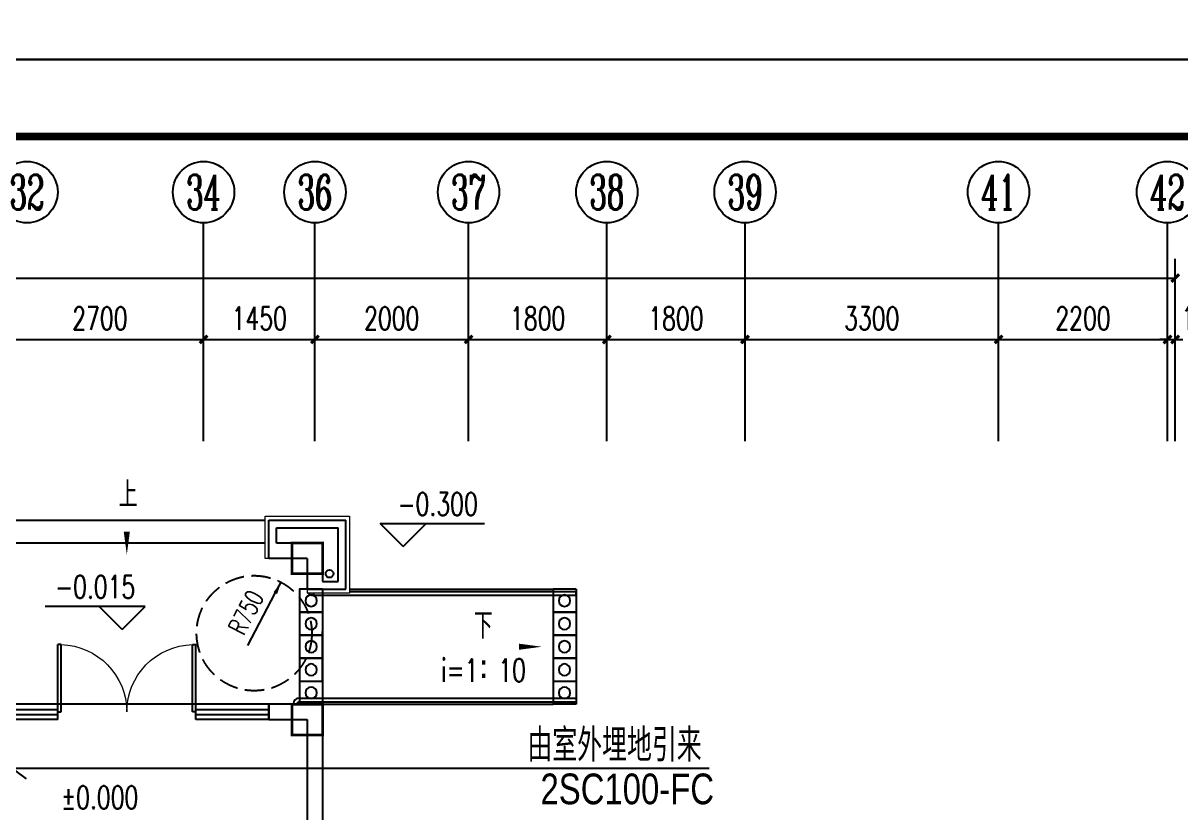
# Model space of a CAD drawing. Extents: x -993182 to -819982, y 169304 to 600104.
# Drawn here: x -939248 to -924175, y 412089 to 422378 of the extents above; entities that cross this region are included whole.
import ezdxf
from ezdxf.enums import TextEntityAlignment as Align

# ---------------------------------------------------------------- set-up
doc = ezdxf.new("R2010")
doc.units = 0
doc.header["$LTSCALE"] = 1000
doc.header["$MEASUREMENT"] = 0
doc.linetypes.add('DASH', pattern=[0.35, 0.25, -0.1])
for name, color, linetype in [('AXIS', 3, 'Continuous'), ('AXIS_TEXT', 7, 'Continuous'), ('DIM_ELEV', 3, 'Continuous'), ('DIM_SYMB', 3, 'Continuous'), ('PUB_DIM', 3, 'Continuous'), ('PUB_TEXT', 7, 'Continuous'), ('PUB_TITLE', 146, 'Continuous'), ('RAIL', 163, 'Continuous'), ('TEL_TEXT', 7, 'Continuous'), ('WALL', 4, 'Continuous'), ('WINDOW', 2, 'Continuous'), ('栏杆', 169, 'Continuous'), ('面层', 215, 'Continuous')]:
    doc.layers.add(name, color=color, linetype=linetype)
doc.layers.add('投影线', color=150, linetype='Continuous', lineweight=18)
doc.styles.add('_TCH_AXIS', font='COMPLEX', dxfattribs={"bigfont": 'GBCBIG'})
doc.styles.add('_TCH_DIM', font='SIMPLEX', dxfattribs={"bigfont": 'GBCBIG'})
doc.styles.add('_TCH_DIM_T3', font='SIMPLEX', dxfattribs={"width": 0.705882, "bigfont": 'GBCBIG'})
doc.styles.add('COMPLEX', font='COMPLEX')
doc.styles.add('电-ele', font='ICED.shx', dxfattribs={"width": 0.8, "bigfont": 'BZHZ.shx'})
doc.dimstyles.new('_TCH_ARCH&&100', dxfattribs={"dimtxt": 297.5, "dimasz": 100, "dimexe": 250, "dimexo": 300, "dimgap": 126.25, "dimtad": 1, "dimdec": 0, "dimzin": 0, "dimdsep": 46, "dimtxsty": '_TCH_DIM_T3', "dimblk": 'ARCHTICK', "dimcen": 0.09, "dimclrt": 7, "dimazin": 2, "dimtfac": 1, "dimtdec": 0, "dimtix": 1, "dimtmove": 2, "dimatfit": 3, "dimfxl": 0, "dimtolj": 1, "dimtzin": 0, "dimarcsym": 0})

# ---------------------------------------------------------------- blocks, each defined once
blk = doc.blocks.new('A$C08E67530')
at = {"layer": 'RAIL'}
for p, q in [((0, 1500), (300, 1500)), ((0, 1500), (0, 0)), ((0, 1500), (0, 0)), ((300, 1500), (300, 0)), ((300, 1500), (300, 0)), ((0, 1200), (300, 1200)), ((300, 1200), (0, 1200)), ((0, 900), (300, 900)), ((300, 900), (0, 900)), ((0, 600), (300, 600)), ((300, 600), (0, 600)), ((300, 300), (0, 300)), ((0, 0), (300, 0))]:
    blk.add_line(p, q, dxfattribs=at)
for centre in [(150, 1350), (150, 1050), (150, 750), (150, 450), (150, 150)]:
    blk.add_circle(centre, 75, dxfattribs=at)
blk = doc.blocks.new('q1')
at = {"color": 3, "const_width": 35}
for points in [[(-474293, -318318), (-474293, -318718), (-473893, -318718), (-473893, -318318)], [(-474293, -320418), (-474293, -320818), (-473893, -320818), (-473893, -320418)]]:
    blk.add_lwpolyline(points, close=True, dxfattribs=at)
blk = doc.blocks.new('$DorLib2D$00000002')
for p, q in [((-0.5, 0), (-0.5, 0.4875)), ((-0.475, 0.4875), (-0.5, 0.4875)), ((-0.475, 0), (-0.475, 0.4875)), ((0.475, 0), (0.475, 0.4875)), ((0.475, 0.4875), (0.5, 0.4875)), ((0.5, 0), (0.5, 0.4875)), ((-0.5, 0), (-0.475, 0)), ((0.5, 0), (0.475, 0))]:
    blk.add_line(p, q)
at = {"lineweight": 13}
for centre, start, end in [((-0.4875, 0), 0, 88.53072), ((0.4875, 0), 91.46928, 180)]:
    blk.add_arc(centre, 0.4875, start, end, dxfattribs=at)
blk = doc.blocks.new('$TCHSYS$WIN2D')
for p, q in [((-0.5, 0.5), (0.5, 0.5)), ((-0.5, 0.5), (-0.5, -0.5)), ((0.5, 0.5), (0.5, -0.5)), ((0.5, 0.167), (-0.5, 0.167)), ((0.5, -0.167), (-0.5, -0.167)), ((-0.5, -0.5), (0.5, -0.5))]:
    blk.add_line(p, q)
blk = doc.blocks.new('_AXISO')
blk.add_circle((0, 0), 0.5)
at = {"layer": 'AXIS_TEXT', "style": 'COMPLEX', "width": 1.041667}
blk.add_attdef('A', text='', height=0.56, dxfattribs=at).set_placement((-0.25, -0.28), (0.25, -0.28), align=Align.FIT)
blk = doc.blocks.new('_ArchTick')
at = {"color": 0, "linetype": 'ByBlock', "const_width": 0.4}
blk.add_lwpolyline([(-0.5, -0.5), (0.5, 0.5)], dxfattribs=at)
blk = doc.blocks.new('*D620')
at = {"layer": 'AXIS', "color": 0, "lineweight": -2}
for p, q in [((-345509, -327388), (-345509, -325012)), ((-285409, -327388), (-285409, -325012)), ((-345509, -325262), (-285409, -325262))]:
    blk.add_line(p, q, dxfattribs=at)
at = {"layer": 'Defpoints', "color": 0}
for p in [(-285409, -325262), (-345509, -327688), (-285409, -327688)]:
    blk.add_point(p, dxfattribs=at)
at = {"layer": 'AXIS', "color": 0, "lineweight": -2, "xscale": 100, "yscale": 100, "zscale": 100, "rotation": 180}
blk.add_blockref('_ArchTick', (-345509, -325262), dxfattribs=at)
at = {"layer": 'AXIS', "color": 0, "lineweight": -2, "xscale": 100, "yscale": 100, "zscale": 100}
blk.add_blockref('_ArchTick', (-285409, -325262), dxfattribs=at)
at = {"layer": 'AXIS', "color": 7, "insert": (-315459, -324987), "char_height": 297.5, "attachment_point": 5, "style": '_TCH_DIM_T3'}
blk.add_mtext('\\A1;60100', dxfattribs=at)
blk = doc.blocks.new('*D646')
at = {"layer": 'AXIS', "color": 0, "lineweight": -2}
for p, q in [((-300759, -327388), (-300759, -325812)), ((-298059, -327388), (-298059, -325812)), ((-300759, -326062), (-298059, -326062))]:
    blk.add_line(p, q, dxfattribs=at)
at = {"layer": 'Defpoints', "color": 0}
for p in [(-298059, -326062), (-300759, -327688), (-298059, -327688)]:
    blk.add_point(p, dxfattribs=at)
at = {"layer": 'AXIS', "color": 0, "lineweight": -2, "xscale": 100, "yscale": 100, "zscale": 100, "rotation": 180}
blk.add_blockref('_ArchTick', (-300759, -326062), dxfattribs=at)
at = {"layer": 'AXIS', "color": 0, "lineweight": -2, "xscale": 100, "yscale": 100, "zscale": 100}
blk.add_blockref('_ArchTick', (-298059, -326062), dxfattribs=at)
at = {"layer": 'AXIS', "color": 7, "insert": (-299409, -325787), "char_height": 297.5, "attachment_point": 5, "style": '_TCH_DIM_T3'}
blk.add_mtext('\\A1;2700', dxfattribs=at)
blk = doc.blocks.new('*D647')
at = {"layer": 'AXIS', "color": 0, "lineweight": -2}
for p, q in [((-298059, -327388), (-298059, -325812)), ((-296609, -327388), (-296609, -325812)), ((-298059, -326062), (-296609, -326062))]:
    blk.add_line(p, q, dxfattribs=at)
at = {"layer": 'Defpoints', "color": 0}
for p in [(-296609, -326062), (-298059, -327688), (-296609, -327688)]:
    blk.add_point(p, dxfattribs=at)
at = {"layer": 'AXIS', "color": 0, "lineweight": -2, "xscale": 100, "yscale": 100, "zscale": 100, "rotation": 180}
blk.add_blockref('_ArchTick', (-298059, -326062), dxfattribs=at)
at = {"layer": 'AXIS', "color": 0, "lineweight": -2, "xscale": 100, "yscale": 100, "zscale": 100}
blk.add_blockref('_ArchTick', (-296609, -326062), dxfattribs=at)
at = {"layer": 'AXIS', "color": 7, "insert": (-297334, -325787), "char_height": 297.5, "attachment_point": 5, "style": '_TCH_DIM_T3'}
blk.add_mtext('\\A1;1450', dxfattribs=at)
blk = doc.blocks.new('*D648')
at = {"layer": 'AXIS', "color": 0, "lineweight": -2}
for p, q in [((-296609, -327388), (-296609, -325812)), ((-294609, -327388), (-294609, -325812)), ((-296609, -326062), (-294609, -326062))]:
    blk.add_line(p, q, dxfattribs=at)
at = {"layer": 'Defpoints', "color": 0}
for p in [(-294609, -326062), (-296609, -327688), (-294609, -327688)]:
    blk.add_point(p, dxfattribs=at)
at = {"layer": 'AXIS', "color": 0, "lineweight": -2, "xscale": 100, "yscale": 100, "zscale": 100, "rotation": 180}
blk.add_blockref('_ArchTick', (-296609, -326062), dxfattribs=at)
at = {"layer": 'AXIS', "color": 0, "lineweight": -2, "xscale": 100, "yscale": 100, "zscale": 100}
blk.add_blockref('_ArchTick', (-294609, -326062), dxfattribs=at)
at = {"layer": 'AXIS', "color": 7, "insert": (-295609, -325787), "char_height": 297.5, "attachment_point": 5, "style": '_TCH_DIM_T3'}
blk.add_mtext('\\A1;2000', dxfattribs=at)
blk = doc.blocks.new('*D649')
at = {"layer": 'AXIS', "color": 0, "lineweight": -2}
for p, q in [((-294609, -327388), (-294609, -325812)), ((-292809, -327388), (-292809, -325812)), ((-294609, -326062), (-292809, -326062))]:
    blk.add_line(p, q, dxfattribs=at)
at = {"layer": 'Defpoints', "color": 0}
for p in [(-292809, -326062), (-294609, -327688), (-292809, -327688)]:
    blk.add_point(p, dxfattribs=at)
at = {"layer": 'AXIS', "color": 0, "lineweight": -2, "xscale": 100, "yscale": 100, "zscale": 100, "rotation": 180}
blk.add_blockref('_ArchTick', (-294609, -326062), dxfattribs=at)
at = {"layer": 'AXIS', "color": 0, "lineweight": -2, "xscale": 100, "yscale": 100, "zscale": 100}
blk.add_blockref('_ArchTick', (-292809, -326062), dxfattribs=at)
at = {"layer": 'AXIS', "color": 7, "insert": (-293709, -325787), "char_height": 297.5, "attachment_point": 5, "style": '_TCH_DIM_T3'}
blk.add_mtext('\\A1;1800', dxfattribs=at)
blk = doc.blocks.new('*D650')
at = {"layer": 'AXIS', "color": 0, "lineweight": -2}
for p, q in [((-292809, -327388), (-292809, -325812)), ((-291009, -327388), (-291009, -325812)), ((-292809, -326062), (-291009, -326062))]:
    blk.add_line(p, q, dxfattribs=at)
at = {"layer": 'Defpoints', "color": 0}
for p in [(-291009, -326062), (-292809, -327688), (-291009, -327688)]:
    blk.add_point(p, dxfattribs=at)
at = {"layer": 'AXIS', "color": 0, "lineweight": -2, "xscale": 100, "yscale": 100, "zscale": 100, "rotation": 180}
blk.add_blockref('_ArchTick', (-292809, -326062), dxfattribs=at)
at = {"layer": 'AXIS', "color": 0, "lineweight": -2, "xscale": 100, "yscale": 100, "zscale": 100}
blk.add_blockref('_ArchTick', (-291009, -326062), dxfattribs=at)
at = {"layer": 'AXIS', "color": 7, "insert": (-291909, -325787), "char_height": 297.5, "attachment_point": 5, "style": '_TCH_DIM_T3'}
blk.add_mtext('\\A1;1800', dxfattribs=at)
blk = doc.blocks.new('*D651')
at = {"layer": 'AXIS', "color": 0, "lineweight": -2}
for p, q in [((-291009, -327388), (-291009, -325812)), ((-287709, -327388), (-287709, -325812)), ((-291009, -326062), (-287709, -326062))]:
    blk.add_line(p, q, dxfattribs=at)
at = {"layer": 'Defpoints', "color": 0}
for p in [(-287709, -326062), (-291009, -327688), (-287709, -327688)]:
    blk.add_point(p, dxfattribs=at)
at = {"layer": 'AXIS', "color": 0, "lineweight": -2, "xscale": 100, "yscale": 100, "zscale": 100, "rotation": 180}
blk.add_blockref('_ArchTick', (-291009, -326062), dxfattribs=at)
at = {"layer": 'AXIS', "color": 0, "lineweight": -2, "xscale": 100, "yscale": 100, "zscale": 100}
blk.add_blockref('_ArchTick', (-287709, -326062), dxfattribs=at)
at = {"layer": 'AXIS', "color": 7, "insert": (-289359, -325787), "char_height": 297.5, "attachment_point": 5, "style": '_TCH_DIM_T3'}
blk.add_mtext('\\A1;3300', dxfattribs=at)
blk = doc.blocks.new('*D652')
at = {"layer": 'AXIS', "color": 0, "lineweight": -2}
for p, q in [((-287709, -327388), (-287709, -325812)), ((-285509, -327388), (-285509, -325812)), ((-287709, -326062), (-285509, -326062))]:
    blk.add_line(p, q, dxfattribs=at)
at = {"layer": 'Defpoints', "color": 0}
for p in [(-285509, -326062), (-287709, -327688), (-285509, -327688)]:
    blk.add_point(p, dxfattribs=at)
at = {"layer": 'AXIS', "color": 0, "lineweight": -2, "xscale": 100, "yscale": 100, "zscale": 100, "rotation": 180}
blk.add_blockref('_ArchTick', (-287709, -326062), dxfattribs=at)
at = {"layer": 'AXIS', "color": 0, "lineweight": -2, "xscale": 100, "yscale": 100, "zscale": 100}
blk.add_blockref('_ArchTick', (-285509, -326062), dxfattribs=at)
at = {"layer": 'AXIS', "color": 7, "insert": (-286609, -325787), "char_height": 297.5, "attachment_point": 5, "style": '_TCH_DIM_T3'}
blk.add_mtext('\\A1;2200', dxfattribs=at)
blk = doc.blocks.new('*D653')
at = {"layer": 'AXIS', "color": 0, "lineweight": -2}
for p, q in [((-285509, -327388), (-285509, -325812)), ((-285409, -327388), (-285409, -325812)), ((-285509, -326062), (-285609, -326062)), ((-285509, -326062), (-285409, -326062)), ((-285409, -326062), (-285309, -326062))]:
    blk.add_line(p, q, dxfattribs=at)
at = {"layer": 'Defpoints', "color": 0}
for p in [(-285409, -326062), (-285509, -327688), (-285409, -327688)]:
    blk.add_point(p, dxfattribs=at)
at = {"layer": 'AXIS', "color": 0, "lineweight": -2, "xscale": 100, "yscale": 100, "zscale": 100}
blk.add_blockref('_ArchTick', (-285509, -326062), dxfattribs=at)
at = {"layer": 'AXIS', "color": 0, "lineweight": -2, "xscale": 100, "yscale": 100, "zscale": 100, "rotation": 180}
blk.add_blockref('_ArchTick', (-285409, -326062), dxfattribs=at)
at = {"layer": 'AXIS', "color": 7, "insert": (-285059, -325787), "char_height": 297.5, "attachment_point": 5, "style": '_TCH_DIM_T3'}
blk.add_mtext('\\A1;100', dxfattribs=at)
blk = doc.blocks.new('5#、7#楼参照')
at = {"color": 6}
blk.add_circle((-296419.3, -329115.6), 50, dxfattribs=at)
at = {"layer": 'AXIS'}
for p, q in [((-298058.8, -326742.7), (-298058.8, -324542.4)), ((-296608.8, -326742.7), (-296608.8, -324542.4)), ((-294608.8, -326742.7), (-294608.8, -324542.4)), ((-292808.8, -326742.7), (-292808.8, -324542.4)), ((-291008.8, -326742.7), (-291008.8, -324542.4)), ((-287708.8, -326742.7), (-287708.8, -324542.4)), ((-285508.8, -326742.7), (-285508.8, -324542.4))]:
    blk.add_line(p, q, dxfattribs=at)
at = {"layer": 'DIM_ELEV'}
for p, q in [((-295460.8, -328760.5), (-295760.8, -328460.5)), ((-295760.8, -328460.5), (-294402.8, -328460.5)), ((-295460.8, -328760.5), (-295160.8, -328460.5)), ((-298820.4, -329539.7), (-300120.4, -329539.7)), ((-299120.4, -329839.7), (-299420.4, -329539.7)), ((-299120.4, -329839.7), (-298820.4, -329539.7))]:
    blk.add_line(p, q, dxfattribs=at)
at = {"layer": 'DIM_SYMB'}
for points in [[(-299058.8, -328355.3, 0, 0, 0), (-299058.8, -328865.6, 0, 80, 0), (-299058.8, -328565.6, 0, 0, 0)], [(-295234.6, -330065.6, 0, 0, 0), (-293654.3, -330065.6, 0, 80, 0), (-293954.3, -330065.6, 0, 0, 0)]]:
    blk.add_lwpolyline(points, format="xyseb", dxfattribs=at)
at = {"layer": 'PUB_DIM'}
blk.add_lwpolyline([(-297124.9, -329367.2, 52.8, 0, 0), (-297050.3, -329225.6, 0, 0, 0)], format="xyseb", dxfattribs=at)
blk.add_lwpolyline([(-297484.3, -330050.2), (-297124.9, -329367.2), (-297050.3, -329225.6)], dxfattribs=at)
at = {"layer": 'PUB_TITLE'}
blk.add_lwpolyline([(-354342.7, -381815.5), (-270242.7, -381815.5), (-270242.7, -322415.5), (-354342.7, -322415.5)], close=True, dxfattribs=at)
at = {"layer": 'PUB_TITLE', "const_width": 100}
blk.add_lwpolyline([(-351842.7, -380815.5), (-271242.7, -380815.5), (-271242.7, -323415.5), (-351842.7, -323415.5)], close=True, dxfattribs=at)
at = {"layer": 'RAIL'}
for p, q in [((-300858.8, -328415.6), (-297258.8, -328415.6)), ((-297258.8, -328715.6), (-300858.8, -328715.6)), ((-296508.8, -329315.6), (-296508.8, -329835.6)), ((-296160.6, -329315.6), (-293508.8, -329315.6)), ((-293508.8, -329315.6), (-293508.8, -329345.6)), ((-293508.8, -329395.6), (-293508.8, -330735.6)), ((-296808.8, -330785.6), (-296808.8, -330815.6)), ((-296808.8, -330815.6), (-293508.8, -330815.6)), ((-293508.8, -330785.6), (-293508.8, -330815.6))]:
    blk.add_line(p, q, dxfattribs=at)
for points in [[(-296508.8, -329315.6), (-296508.8, -329315.6), (-296808.8, -329315.6), (-296808.8, -330815.6)], [(-296508.8, -330515.6), (-296508.8, -329865.6)]]:
    blk.add_lwpolyline(points, dxfattribs=at)
at = {"layer": 'RAIL', "color": 197, "linetype": 'DASH'}
blk.add_circle((-297399.7, -329889.3), 750, dxfattribs=at)
at = {"layer": 'WALL'}
for p, q in [((-297208.8, -328915.6), (-297208.8, -328415.6)), ((-297208.8, -328415.6), (-296208.8, -328415.6)), ((-296208.8, -329315.6), (-296208.8, -328415.6)), ((-297108.8, -328715.6), (-297108.8, -328515.6)), ((-297108.8, -328515.6), (-296308.8, -328515.6)), ((-296308.8, -329215.6), (-296308.8, -328515.6)), ((-296508.8, -328715.6), (-297108.8, -328715.6)), ((-296508.8, -328715.6), (-296508.8, -329215.6)), ((-296708.8, -328915.6), (-297208.8, -328915.6)), ((-296708.8, -328915.6), (-296708.8, -329315.6)), ((-296708.8, -329315.6), (-296208.8, -329315.6)), ((-296508.8, -329215.6), (-296308.8, -329215.6)), ((-296508.8, -330815.6), (-297208.8, -330815.6)), ((-297208.8, -330815.6), (-297208.8, -331015.6)), ((-296508.8, -330815.6), (-296508.8, -332515.6)), ((-297208.8, -331015.6), (-296708.8, -331015.6)), ((-296708.8, -331015.6), (-296708.8, -332815.6))]:
    blk.add_line(p, q, dxfattribs=at)
at = {"layer": 'WINDOW'}
blk.add_line((-298158.8, -330815.6, 0), (-299958.8, -330815.6, 0), dxfattribs=at)
at = {"layer": '投影线', "linetype": 'Continuous', "elevation": 76500}
blk.add_lwpolyline([(-297258.8, -328915.6), (-297258.8, -328365.6), (-296160.6, -328365.6), (-296160.6, -329365.6), (-296708.8, -329365.6)], dxfattribs=at)
at = {"layer": '投影线', "linetype": 'Continuous'}
for points in [[(-297208.8, -328915.6), (-297258.8, -328915.6)], [(-296708.8, -329315.6), (-296708.8, -329365.6)]]:
    blk.add_lwpolyline(points, dxfattribs=at)
at = {"layer": '栏杆'}
for p, q in [((-296160.6, -329345.6), (-293208.8, -329345.6)), ((-293208.8, -329395.6), (-293208.8, -329345.6)), ((-296638.8, -329395.6), (-293208.8, -329395.6)), ((-296628.8, -329365.6), (-296628.8, -329395.6)), ((-296888.8, -330805.6), (-296888.8, -330815.6)), ((-296838.8, -330805.6), (-296838.8, -330815.6)), ((-296818.8, -330735.6), (-293208.8, -330735.6)), ((-296818.8, -330785.6), (-293208.8, -330785.6)), ((-293208.8, -330735.6), (-293208.8, -330785.6))]:
    blk.add_line(p, q, dxfattribs=at)
blk.add_lwpolyline([(-296708.8, -329325.6), (-296708.8, -329315.6)], dxfattribs=at)
for centre, radius, start, end in [((-296638.8, -329325.6), 70, 214.85039, 270), ((-296818.8, -330805.6), 70, 90, 180), ((-296818.8, -330805.6), 20, 90, 180)]:
    blk.add_arc(centre, radius, start, end, dxfattribs=at)
at = {"xscale": -1}
for p in [(-296508.8, -330815.6), (-293208.8, -330815.6)]:
    blk.add_blockref('A$C08E67530', p, dxfattribs=at)
at = {"layer": 'AXIS'}
ref = blk.add_blockref('_AXISO', (-300358.8, -324142.4), dxfattribs=dict(at, xscale=800, yscale=800, zscale=800))
ref.add_attrib('A', '32', dxfattribs={"layer": 'AXIS_TEXT', "height": 452.55, "style": '_TCH_AXIS', "width": 0.636364}).set_placement((-300585.1, -324368.7), (-300132.5, -324368.7), align=Align.FIT)
ref = blk.add_blockref('_AXISO', (-298058.8, -324142.4), dxfattribs=dict(at, xscale=800, yscale=800, zscale=800))
ref.add_attrib('A', '34', dxfattribs={"layer": 'AXIS_TEXT', "height": 452.55, "style": '_TCH_AXIS', "width": 0.6}).set_placement((-298285.1, -324368.7), (-297832.5, -324368.7), align=Align.FIT)
ref = blk.add_blockref('_AXISO', (-296608.8, -324142.4), dxfattribs=dict(at, xscale=800, yscale=800, zscale=800))
ref.add_attrib('A', '36', dxfattribs={"layer": 'AXIS_TEXT', "height": 452.55, "style": '_TCH_AXIS', "width": 0.636364}).set_placement((-296835.1, -324368.7), (-296382.5, -324368.7), align=Align.FIT)
ref = blk.add_blockref('_AXISO', (-294608.8, -324142.4), dxfattribs=dict(at, xscale=800, yscale=800, zscale=800))
ref.add_attrib('A', '37', dxfattribs={"layer": 'AXIS_TEXT', "height": 452.55, "style": '_TCH_AXIS', "width": 0.636364}).set_placement((-294835.1, -324368.7), (-294382.5, -324368.7), align=Align.FIT)
ref = blk.add_blockref('_AXISO', (-292808.8, -324142.4), dxfattribs=dict(at, xscale=800, yscale=800, zscale=800))
ref.add_attrib('A', '38', dxfattribs={"layer": 'AXIS_TEXT', "height": 452.55, "style": '_TCH_AXIS', "width": 0.636364}).set_placement((-293035.1, -324368.7), (-292582.5, -324368.7), align=Align.FIT)
ref = blk.add_blockref('_AXISO', (-291008.8, -324142.4), dxfattribs=dict(at, xscale=800, yscale=800, zscale=800))
ref.add_attrib('A', '39', dxfattribs={"layer": 'AXIS_TEXT', "height": 452.55, "style": '_TCH_AXIS', "width": 0.636364}).set_placement((-291235.1, -324368.7), (-290782.5, -324368.7), align=Align.FIT)
ref = blk.add_blockref('_AXISO', (-287708.8, -324142.4), dxfattribs=dict(at, xscale=800, yscale=800, zscale=800))
ref.add_attrib('A', '41', dxfattribs={"layer": 'AXIS_TEXT', "height": 452.55, "style": '_TCH_AXIS', "width": 0.7}).set_placement((-287935.1, -324368.7), (-287482.5, -324368.7), align=Align.FIT)
ref = blk.add_blockref('_AXISO', (-285508.8, -324142.4), dxfattribs=dict(at, xscale=800, yscale=800, zscale=800))
ref.add_attrib('A', '42', dxfattribs={"layer": 'AXIS_TEXT', "height": 452.55, "style": '_TCH_AXIS', "width": 0.6}).set_placement((-285735.1, -324368.7), (-285282.5, -324368.7), align=Align.FIT)
at = {"layer": 'WINDOW', "rotation": 180}
for name, p, xscale, yscale, zscale in [('$DorLib2D$00000002', (-299058.8, -330915.6), 1800, -1800, 1800), ('$TCHSYS$WIN2D', (-300433.8, -330915.6), 950, 200, 950), ('$TCHSYS$WIN2D', (-297683.8, -330915.6), 950, 200, 950)]:
    blk.add_blockref(name, p, dxfattribs=dict(at, xscale=xscale, yscale=yscale, zscale=zscale))
at = {"layer": '面层'}
blk.add_blockref('q1', (177384, -10397.2), dxfattribs=at)
at = {"layer": 'DIM_ELEV', "color": 7, "style": '_TCH_DIM', "width": 0.705882}
for s, p in [('-0.300', (-295532.8, -328355.5)), ('-0.015', (-299991.4, -329434.7)), ('%%P0.000', (-299916.2, -332177.7))]:
    blk.add_text(s, height=297.5, dxfattribs=at).set_placement(p)
at = {"layer": 'DIM_SYMB', "color": 7, "style": '_TCH_DIM'}
for s, p in [('上', (-299163.1, -328250.3)), ('下', (-294539.4, -329960.6))]:
    blk.add_text(s, height=337.6, dxfattribs=at).set_placement(p)
at = {"layer": 'PUB_DIM', "color": 7, "style": '_TCH_DIM', "width": 0.705882}
blk.add_text('R750', height=238, rotation=62.24065, dxfattribs=at).set_placement((-297536.5, -329932.4))
at = {"layer": 'AXIS'}
for p1, p2, distance, picture, middle in [((-345508.8, -327688), (-285408.8, -327688), 2425.6, '*D620', (-315458.8, -324987.4)), ((-300758.8, -327688), (-298058.8, -327688), 1625.6, '*D646', (-299408.8, -325787.4)), ((-298058.8, -327688), (-296608.8, -327688), 1625.6, '*D647', (-297333.8, -325787.4)), ((-296608.8, -327688), (-294608.8, -327688), 1625.6, '*D648', (-295608.8, -325787.4)), ((-294608.8, -327688), (-292808.8, -327688), 1625.6, '*D649', (-293708.8, -325787.4)), ((-292808.8, -327688), (-291008.8, -327688), 1625.6, '*D650', (-291908.8, -325787.4)), ((-291008.8, -327688), (-287708.8, -327688), 1625.6, '*D651', (-289358.8, -325787.4)), ((-287708.8, -327688), (-285508.8, -327688), 1625.6, '*D652', (-286608.8, -325787.4))]:
    dim = blk.add_aligned_dim(p1=p1, p2=p2, distance=distance, dimstyle='_TCH_ARCH&&100', dxfattribs=at)
    dim.commit()
    dim.dimension.update_dxf_attribs({"geometry": picture, "text_midpoint": middle})
dim = blk.add_linear_dim(base=(-285408.8, -326062.4), p1=(-285508.8, -327688), p2=(-285408.8, -327688), angle=0, dimstyle='_TCH_ARCH&&100', dxfattribs=at)
dim.commit()
dim.dimension.update_dxf_attribs({"geometry": '*D653', "text_midpoint": (-285058.8, -325787.4), "dimtype": 129})

msp = doc.modelspace()

# ---------------------------------------------------------------- linework, layer by layer
for p, q in [((-939584, 412806), (-939207, 412530)), ((-930316, 412668), (-939396, 412668))]:
    msp.add_line(p, q)
at = {"layer": 'PUB_TITLE'}
msp.add_lwpolyline([(-909082, 421904), (-909082, 481304), (-993182, 481304), (-993182, 421904)], close=True, dxfattribs=at)

# ---------------------------------------------------------------- block references
at = {"layer": '面层'}
msp.add_blockref('5#、7#楼参照', (-638840, 744319), dxfattribs=at)

# ---------------------------------------------------------------- texts
at = {"layer": 'PUB_TEXT', "style": '_TCH_DIM', "width": 0.705882}
for s, p in [('i=1', (-933807, 413798)), ('10', (-933061, 413798))]:
    msp.add_text(s, height=297.5, dxfattribs=at).set_placement(p)
at = {"layer": 'PUB_TEXT', "style": '_TCH_DIM'}
msp.add_text('∶', height=338, dxfattribs=at).set_placement((-933307, 413798))
at = {"layer": 'TEL_TEXT', "color": 7, "style": '电-ele', "width": 0.8}
for s, height, p in [('由室外埋地引来', 426.3, (-932682, 412757)), ('2SC100-FC', 400, (-932512, 412201))]:
    msp.add_text(s, height=height, dxfattribs=at).set_placement(p)

doc.saveas('drawing.dxf')
